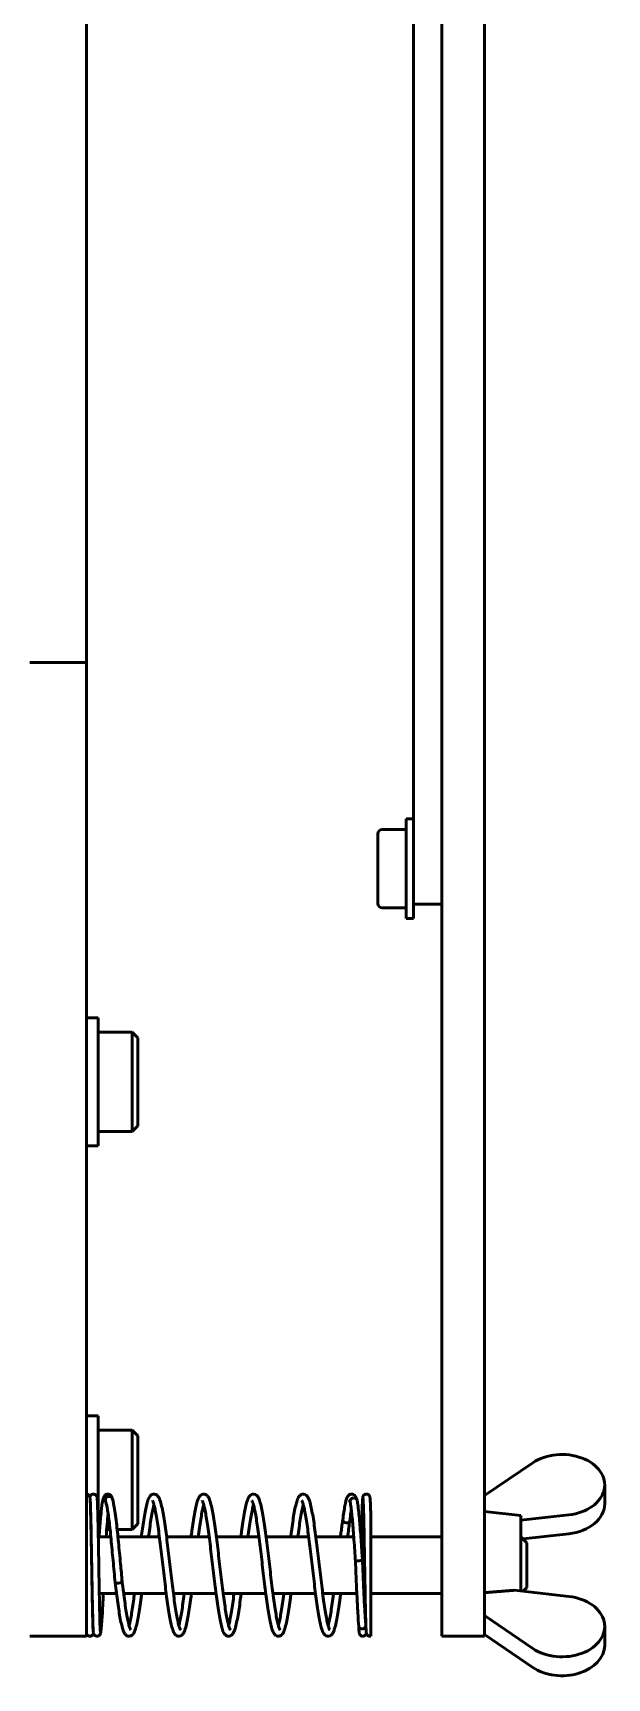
# Model space of a CAD drawing. Header units: millimetres. Extents: x -2685 to 3000, y -4484 to 2121.
# Drawn here: x 1495.1 to 1535.6, y 568.6 to 684.4 of the extents above; entities that cross this region are included whole.
import ezdxf

# ---------------------------------------------------------------- set-up
doc = ezdxf.new("R2010")
doc.units = ezdxf.units.MM
doc.header["$LTSCALE"] = 7.142857
doc.layers.add('Visible (ISO)', color=7, linetype='Continuous', lineweight=50)

msp = doc.modelspace()

# ---------------------------------------------------------------- linework, layer by layer
at = {"layer": 'Visible (ISO)'}
for p, q in [((1523.916, 888.561), (1523.916, 571.561)), ((1526.916, 888.561), (1526.916, 571.561)), ((1521.916, 832.112), (1521.916, 628.011)), ((1498.916, 820.061), (1498.916, 640.061)), ((1498.916, 640.061), (1494.916, 640.061)), ((1498.916, 640.061), (1498.916, 571.561)), ((1521.416, 629.061), (1521.416, 622.061)), ((1521.416, 629.061), (1521.916, 629.061)), ((1519.416, 623.111), (1519.416, 628.011)), ((1519.716, 628.311), (1521.416, 628.311)), ((1521.916, 628.011), (1521.916, 623.112)), ((1519.716, 622.811), (1521.416, 622.811)), ((1521.916, 623.112), (1521.916, 623.061)), ((1521.916, 623.061), (1523.916, 623.061)), ((1521.916, 623.061), (1521.916, 622.061)), ((1521.416, 622.061), (1521.916, 622.061)), ((1498.916, 615.061), (1499.716, 615.061)), ((1499.716, 615.061), (1499.716, 606.061)), ((1502.116, 614.061), (1499.716, 614.061)), ((1502.116, 614.061), (1502.116, 607.061)), ((1502.516, 613.661), (1502.116, 614.061)), ((1502.516, 607.461), (1502.516, 613.661)), ((1502.116, 607.061), (1499.716, 607.061)), ((1502.516, 607.461), (1502.116, 607.061)), ((1498.916, 606.061), (1499.716, 606.061)), ((1498.916, 587.061), (1499.716, 587.061)), ((1499.716, 587.061), (1499.716, 579.537)), ((1502.116, 586.061), (1499.716, 586.061)), ((1502.116, 586.061), (1502.116, 579.061)), ((1502.516, 585.661), (1502.116, 586.061)), ((1502.516, 579.461), (1502.516, 585.661)), ((1530.318, 583.755), (1526.916, 581.45)), ((1535.387, 580.874), (1535.387, 582.209)), ((1518.916, 571.567), (1518.916, 580.144)), ((1529.487, 580.061), (1526.916, 580.341)), ((1529.487, 579.719), (1532.859, 580.101)), ((1529.487, 574.739), (1529.487, 580.061)), ((1499.824, 579.061), (1499.726, 579.061)), ((1500.562, 579.061), (1500.325, 579.061)), ((1502.116, 579.061), (1501.065, 579.061)), ((1502.516, 579.461), (1502.116, 579.061)), ((1532.859, 578.766), (1529.646, 578.402)), ((1499.232, 578.561), (1499.238, 578.561)), ((1499.735, 578.561), (1500.615, 578.561)), ((1501.117, 578.561), (1504.035, 578.561)), ((1504.54, 578.561), (1507.539, 578.561)), ((1508.043, 578.561), (1511.043, 578.561)), ((1511.547, 578.561), (1514.547, 578.561)), ((1515.051, 578.561), (1517.719, 578.561)), ((1518.219, 578.561), (1518.452, 578.561)), ((1518.916, 578.561), (1523.916, 578.561)), ((1529.916, 578.132), (1529.487, 578.561)), ((1529.916, 578.132), (1529.916, 574.991)), ((1499.302, 574.561), (1499.307, 574.561)), ((1499.805, 574.561), (1501.016, 574.561)), ((1501.521, 574.561), (1504.52, 574.561)), ((1505.024, 574.561), (1508.024, 574.561)), ((1508.528, 574.561), (1511.528, 574.561)), ((1512.032, 574.561), (1515.031, 574.561)), ((1515.535, 574.561), (1517.937, 574.561)), ((1518.436, 574.561), (1518.522, 574.561)), ((1518.916, 574.561), (1523.916, 574.561)), ((1529.004, 574.793), (1532.859, 574.356)), ((1529.916, 574.991), (1529.646, 574.72)), ((1530.318, 570.703), (1526.916, 573.008)), ((1535.387, 572.248), (1535.387, 570.913)), ((1494.916, 571.561), (1498.916, 571.561)), ((1523.916, 571.561), (1526.916, 571.561)), ((1526.916, 571.673), (1530.318, 569.367))]:
    msp.add_line(p, q, dxfattribs=at)
for centre, start, end in [((1519.716, 628.011), 90, 180), ((1519.716, 623.111), 180, 270)]:
    msp.add_arc(centre, 0.3, start, end, dxfattribs=at)
for centre, major_axis, ratio, start_param, end_param in [((1532.387, 582.209), (3, 0), 0.7115042, 4.8704206, 8.6149944), ((1500.48, 581.158), (-0.227, -0.106), 0.9610848, 4.2916602, 6.199943), ((1500.48, 581.158), (0.227, 0.106), 0.9610848, 6.2028652, 7.4332528), ((1517.712, 581.054), (-0.235, -0.085), 0.9394826, 4.384619, 6.1470024), ((1517.712, 581.054), (0.235, 0.085), 0.9394826, 6.1497925, 7.5262117), ((1532.387, 580.874), (3, 0), 0.7115042, 4.8704206, 6.2831853), ((1517.196, 579.704), (-0.247, 0.039), 0.657148, 0.0215409, 1.673326), ((1517.196, 579.704), (0.247, -0.039), 0.657148, 4.8149187, 6.3049086), ((1518.088, 576.857), (-0.248, -0.029), 0.0619009, 4.7051079, 6.2785261), ((1518.088, 576.857), (0.248, 0.029), 0.0619009, 6.2785274, 7.8467006), ((1501.168, 575.363), (-0.248, -0.03), 0.250442, 6.276756, 7.8236079), ((1501.168, 575.363), (0.248, 0.03), 0.250442, 4.6820152, 6.27674), ((1532.387, 572.248), (3, 0), 0.7115042, 3.9513762, 7.6959501), ((1499.667, 571.965), (0.227, -0.106), 0.9610848, 0.3549002, 1.0494031), ((1518.322, 572.295), (-0.242, -0.065), 0.8921057, 6.1355578, 7.6200593), ((1518.322, 572.295), (0.242, 0.065), 0.8921057, 4.4784667, 6.1342022), ((1532.387, 570.913), (3, 0), 0.7115042, 3.9513762, 6.2831853)]:
    msp.add_ellipse(centre, major_axis=major_axis, ratio=ratio, start_param=start_param, end_param=end_param, dxfattribs=at)
for points, knots in [([(1498.916, 581.56), (1498.944, 581.557), (1498.972, 581.55), (1499.021, 581.527), (1499.044, 581.511), (1499.079, 581.478), (1499.093, 581.461), (1499.113, 581.431), (1499.119, 581.418), (1499.129, 581.395), (1499.132, 581.386), (1499.139, 581.363), (1499.141, 581.353), (1499.148, 581.316), (1499.151, 581.295), (1499.161, 581.186), (1499.168, 581.064), (1499.185, 580.654), (1499.194, 580.318), (1499.213, 579.555), (1499.221, 579.131), (1499.238, 578.222), (1499.247, 577.726), (1499.264, 576.725), (1499.273, 576.207), (1499.282, 575.656), (1499.283, 575.601), (1499.284, 575.519), (1499.285, 575.492), (1499.287, 575.384), (1499.288, 575.303), (1499.294, 574.981), (1499.298, 574.744), (1499.311, 574.056), (1499.32, 573.626), (1499.337, 572.899), (1499.345, 572.591), (1499.362, 572.129), (1499.371, 571.964), (1499.38, 571.886), (1499.381, 571.877), (1499.381, 571.877)], [0, 0, 0, 0, 0.0089109, 0.0089109, 0.0175675, 0.0175675, 0.0258265, 0.0258265, 0.0331462, 0.0331462, 0.0414979, 0.0414979, 0.0560442, 0.0560442, 0.0967845, 0.0967845, 0.2197412, 0.2197412, 0.3900808, 0.3900808, 0.5425066, 0.5425066, 0.6942991, 0.6942991, 0.8458284, 0.8458284, 0.8625586, 0.8625586, 0.8709323, 0.8709323, 0.8960613, 0.8960613, 0.9716621, 0.9716621, 1.1249063, 1.1249063, 1.2758505, 1.2758505, 1.426063, 1.426063, 1.4578538, 1.4578538, 1.4578538, 1.4578538]), ([(1499.144, 581.338), (1499.145, 581.348), (1499.148, 581.358), (1499.155, 581.384), (1499.16, 581.402), (1499.18, 581.439), (1499.188, 581.452), (1499.21, 581.48), (1499.225, 581.495), (1499.261, 581.523), (1499.281, 581.535), (1499.328, 581.553), (1499.355, 581.559), (1499.41, 581.562), (1499.438, 581.559), (1499.49, 581.544), (1499.515, 581.532), (1499.558, 581.503), (1499.577, 581.485), (1499.603, 581.452), (1499.613, 581.436), (1499.626, 581.411), (1499.63, 581.4), (1499.638, 581.379), (1499.64, 581.369), (1499.647, 581.342), (1499.649, 581.329), (1499.657, 581.275), (1499.661, 581.229), (1499.671, 581.073), (1499.677, 580.945), (1499.692, 580.535), (1499.701, 580.203), (1499.718, 579.442), (1499.727, 579.009), (1499.744, 578.087), (1499.753, 577.587), (1499.77, 576.583), (1499.778, 576.065), (1499.788, 575.511), (1499.789, 575.452), (1499.79, 575.392)], [1.32465071, 1.32465071, 1.32465071, 1.32465071, 1.33948716, 1.33948716, 1.35419601, 1.35419601, 1.36065275, 1.36065275, 1.36812349, 1.36812349, 1.37576212, 1.37576212, 1.38424889, 1.38424889, 1.39293802, 1.39293802, 1.40162894, 1.40162894, 1.41017987, 1.41017987, 1.41789672, 1.41789672, 1.42532926, 1.42532926, 1.43598191, 1.43598191, 1.45905791, 1.45905791, 1.52825633, 1.52825633, 1.63253978, 1.63253978, 1.79264942, 1.79264942, 1.94511817, 1.94511817, 2.09686887, 2.09686887, 2.2483829, 2.2483829, 2.26683156, 2.26683156, 2.26683156, 2.26683156]), ([(1499.294, 575.335), (1499.285, 575.832), (1499.276, 576.357), (1499.259, 577.373), (1499.25, 577.877), (1499.233, 578.811), (1499.225, 579.253), (1499.208, 580.02), (1499.199, 580.354), (1499.182, 580.874), (1499.173, 581.067), (1499.162, 581.214), (1499.158, 581.246), (1499.158, 581.246)], [0, 0, 0, 0, 0.15420045, 0.15420045, 0.30554281, 0.30554281, 0.45684444, 0.45684444, 0.6079281, 0.6079281, 0.75839753, 0.75839753, 0.82036489, 0.82036489, 0.82036489, 0.82036489]), ([(1499.786, 578.561), (1499.803, 578.784), (1499.819, 578.999), (1499.87, 579.626), (1499.904, 580.01), (1499.973, 580.645), (1500.008, 580.901), (1500.065, 581.186), (1500.084, 581.265), (1500.131, 581.38), (1500.148, 581.422), (1500.214, 581.492), (1500.239, 581.512), (1500.292, 581.541), (1500.317, 581.55), (1500.388, 581.565), (1500.436, 581.562), (1500.516, 581.538), (1500.548, 581.519), (1500.6, 581.477), (1500.619, 581.454), (1500.658, 581.398), (1500.672, 581.368), (1500.697, 581.305), (1500.708, 581.272), (1500.718, 581.236)], [0.08202196, 0.08202196, 0.08202196, 0.08202196, 0.15517564, 0.15517564, 0.30792836, 0.30792836, 0.46233627, 0.46233627, 0.54639493, 0.54639493, 0.59487355, 0.59487355, 0.61394465, 0.61394465, 0.62686812, 0.62686812, 0.64799451, 0.64799451, 0.66712389, 0.66712389, 0.68913968, 0.68913968, 0.72462374, 0.72462374, 0.76210716, 0.76210716, 0.76210716, 0.76210716]), ([(1500.239, 581.091), (1500.229, 581.13), (1500.219, 581.156), (1500.218, 581.156), (1500.218, 581.156), (1500.218, 581.156)], [0, 0, 0, 0, 0.055883749, 0.055883749, 0.056682329, 0.056682329, 0.056682329, 0.056682329]), ([(1500.92, 575.334), (1500.872, 575.835), (1500.824, 576.364), (1500.729, 577.386), (1500.682, 577.892), (1500.589, 578.826), (1500.542, 579.266), (1500.449, 580.023), (1500.402, 580.351), (1500.318, 580.819), (1500.277, 580.985), (1500.246, 581.071)], [0, 0, 0, 0, 0.15596703, 0.15596703, 0.30871338, 0.30871338, 0.46079274, 0.46079274, 0.61169626, 0.61169626, 0.74312449, 0.74312449, 0.74312449, 0.74312449]), ([(1500.714, 581.245), (1500.76, 581.121), (1500.798, 580.962), (1500.895, 580.448), (1500.954, 580.028), (1501.06, 579.128), (1501.108, 578.659), (1501.204, 577.684), (1501.252, 577.167), (1501.338, 576.232), (1501.377, 575.804), (1501.416, 575.393)], [0, 0, 0, 0, 0.12241685, 0.12241685, 0.31017051, 0.31017051, 0.46742557, 0.46742557, 0.62149276, 0.62149276, 0.74923484, 0.74923484, 0.74923484, 0.74923484]), ([(1502.768, 578.561), (1502.792, 578.75), (1502.817, 578.932), (1502.872, 579.328), (1502.902, 579.537), (1502.963, 579.93), (1502.994, 580.113), (1503.057, 580.451), (1503.089, 580.605), (1503.154, 580.884), (1503.189, 581.007), (1503.267, 581.235), (1503.307, 581.332), (1503.404, 581.449), (1503.429, 581.475), (1503.497, 581.523), (1503.539, 581.544), (1503.656, 581.569), (1503.733, 581.557), (1503.855, 581.501), (1503.897, 581.459), (1503.975, 581.362), (1504.005, 581.304), (1504.061, 581.176), (1504.086, 581.108), (1504.148, 580.905), (1504.185, 580.757), (1504.254, 580.434), (1504.287, 580.264), (1504.35, 579.896), (1504.381, 579.7), (1504.443, 579.284), (1504.473, 579.064), (1504.534, 578.607), (1504.564, 578.37), (1504.625, 577.883), (1504.655, 577.633), (1504.715, 577.128), (1504.745, 576.872), (1504.805, 576.362), (1504.835, 576.107), (1504.895, 575.604), (1504.924, 575.356), (1504.984, 574.873), (1505.014, 574.639), (1505.073, 574.19), (1505.103, 573.976), (1505.161, 573.573), (1505.191, 573.384), (1505.249, 573.038), (1505.278, 572.88), (1505.334, 572.602), (1505.362, 572.48), (1505.414, 572.28), (1505.439, 572.199), (1505.482, 572.085), (1505.501, 572.047), (1505.516, 572.022), (1505.519, 572.019), (1505.519, 572.019)], [3.3138744, 3.3138744, 3.3138744, 3.3138744, 3.4441277, 3.4441277, 3.6068993, 3.6068993, 3.7709729, 3.7709729, 3.937805, 3.937805, 4.1119417, 4.1119417, 4.3147611, 4.3147611, 4.3747444, 4.3747444, 4.4328417, 4.4328417, 4.5119471, 4.5119471, 4.6034187, 4.6034187, 4.7285556, 4.7285556, 4.8464111, 4.8464111, 5.0375312, 5.0375312, 5.2080804, 5.2080804, 5.373558, 5.373558, 5.5370033, 5.5370033, 5.6994353, 5.6994353, 5.8612752, 5.8612752, 6.0227119, 6.0227119, 6.1838216, 6.1838216, 6.3446074, 6.3446074, 6.505003, 6.505003, 6.6648418, 6.6648418, 6.8237696, 6.8237696, 6.9810174, 6.9810174, 7.1347836, 7.1347836, 7.2804754, 7.2804754, 7.4065441, 7.4065441, 7.4583625, 7.4583625, 7.4583625, 7.4583625]), ([(1503.541, 581.104), (1503.54, 581.104), (1503.554, 581.085), (1503.584, 581.02), (1503.602, 580.976), (1503.642, 580.853), (1503.666, 580.769), (1503.716, 580.564), (1503.743, 580.44), (1503.798, 580.157), (1503.826, 579.997), (1503.883, 579.645), (1503.913, 579.454), (1503.971, 579.045), (1504.001, 578.828), (1504.06, 578.376), (1504.089, 578.14), (1504.149, 577.655), (1504.178, 577.406), (1504.238, 576.902), (1504.268, 576.647), (1504.328, 576.137), (1504.358, 575.882), (1504.418, 575.38), (1504.448, 575.133), (1504.508, 574.651), (1504.538, 574.417), (1504.599, 573.967), (1504.629, 573.752), (1504.691, 573.346), (1504.721, 573.156), (1504.783, 572.802), (1504.815, 572.64), (1504.879, 572.345), (1504.913, 572.214), (1504.986, 571.975), (1505.024, 571.873), (1505.107, 571.73), (1505.143, 571.678), (1505.238, 571.606), (1505.281, 571.582), (1505.401, 571.554), (1505.479, 571.564), (1505.603, 571.619), (1505.645, 571.66), (1505.722, 571.754), (1505.752, 571.809), (1505.808, 571.933), (1505.833, 572.002), (1505.897, 572.205), (1505.934, 572.352), (1506.004, 572.674), (1506.036, 572.844), (1506.099, 573.211), (1506.13, 573.406), (1506.192, 573.821), (1506.223, 574.04), (1506.266, 574.365), (1506.279, 574.462), (1506.291, 574.561)], [4.5981807, 4.5981807, 4.5981807, 4.5981807, 4.7124519, 4.7124519, 4.82245, 4.82245, 4.9568629, 4.9568629, 5.1051055, 5.1051055, 5.2597586, 5.2597586, 5.4173786, 5.4173786, 5.5764897, 5.5764897, 5.7364321, 5.7364321, 5.8968949, 5.8968949, 6.0577318, 6.0577318, 6.2188881, 6.2188881, 6.380377, 6.380377, 6.5422867, 6.5422867, 6.7048269, 6.7048269, 6.8684626, 6.8684626, 7.0343143, 7.0343143, 7.2056356, 7.2056356, 7.395795, 7.395795, 7.5093749, 7.5093749, 7.5718162, 7.5718162, 7.6515724, 7.6515724, 7.741854, 7.741854, 7.8619335, 7.8619335, 7.9817598, 7.9817598, 8.1742825, 8.1742825, 8.3450675, 8.3450675, 8.5106278, 8.5106278, 8.6741112, 8.6741112, 8.7426684, 8.7426684, 8.7426684, 8.7426684]), ([(1506.272, 578.561), (1506.289, 578.691), (1506.305, 578.818), (1506.353, 579.167), (1506.383, 579.382), (1506.444, 579.787), (1506.475, 579.977), (1506.537, 580.329), (1506.568, 580.491), (1506.633, 580.785), (1506.666, 580.915), (1506.74, 581.153), (1506.778, 581.255), (1506.862, 581.397), (1506.897, 581.447), (1506.992, 581.518), (1507.035, 581.541), (1507.154, 581.569), (1507.232, 581.559), (1507.355, 581.503), (1507.398, 581.462), (1507.475, 581.368), (1507.505, 581.312), (1507.561, 581.187), (1507.586, 581.118), (1507.649, 580.916), (1507.686, 580.768), (1507.756, 580.446), (1507.788, 580.276), (1507.852, 579.909), (1507.883, 579.714), (1507.944, 579.299), (1507.975, 579.08), (1508.036, 578.624), (1508.066, 578.387), (1508.126, 577.9), (1508.156, 577.651), (1508.217, 577.146), (1508.247, 576.89), (1508.307, 576.379), (1508.337, 576.124), (1508.396, 575.621), (1508.426, 575.373), (1508.486, 574.89), (1508.515, 574.655), (1508.575, 574.206), (1508.604, 573.991), (1508.663, 573.586), (1508.692, 573.397), (1508.751, 573.049), (1508.779, 572.891), (1508.836, 572.611), (1508.864, 572.488), (1508.916, 572.286), (1508.941, 572.204), (1508.984, 572.088), (1509.003, 572.049), (1509.019, 572.023), (1509.023, 572.019), (1509.023, 572.019)], [9.5970602, 9.5970602, 9.5970602, 9.5970602, 9.6868894, 9.6868894, 9.8494446, 9.8494446, 10.0131081, 10.0131081, 10.1790204, 10.1790204, 10.3505088, 10.3505088, 10.5413651, 10.5413651, 10.6522066, 10.6522066, 10.7138313, 10.7138313, 10.7934775, 10.7934775, 10.8839441, 10.8839441, 11.0048076, 11.0048076, 11.1243382, 11.1243382, 11.316634, 11.316634, 11.4873815, 11.4873815, 11.6529288, 11.6529288, 11.8164061, 11.8164061, 11.9788555, 11.9788555, 12.1407065, 12.1407065, 12.3021514, 12.3021514, 12.4632684, 12.4632684, 12.6240622, 12.6240622, 12.7844683, 12.7844683, 12.944323, 12.944323, 13.1032783, 13.1032783, 13.2605796, 13.2605796, 13.4144623, 13.4144623, 13.560435, 13.560435, 13.6871672, 13.6871672, 13.7415479, 13.7415479, 13.7415479, 13.7415479]), ([(1507.044, 581.104), (1507.044, 581.104), (1507.058, 581.085), (1507.088, 581.02), (1507.106, 580.975), (1507.146, 580.851), (1507.17, 580.767), (1507.22, 580.562), (1507.247, 580.437), (1507.302, 580.154), (1507.33, 579.993), (1507.388, 579.641), (1507.417, 579.449), (1507.475, 579.041), (1507.505, 578.824), (1507.564, 578.37), (1507.594, 578.134), (1507.653, 577.649), (1507.683, 577.4), (1507.743, 576.896), (1507.772, 576.641), (1507.832, 576.131), (1507.862, 575.877), (1507.922, 575.375), (1507.952, 575.127), (1508.013, 574.646), (1508.043, 574.412), (1508.103, 573.962), (1508.134, 573.748), (1508.195, 573.342), (1508.226, 573.152), (1508.288, 572.799), (1508.319, 572.637), (1508.384, 572.342), (1508.417, 572.211), (1508.49, 571.973), (1508.529, 571.871), (1508.612, 571.728), (1508.648, 571.677), (1508.742, 571.605), (1508.786, 571.581), (1508.905, 571.554), (1508.983, 571.564), (1509.107, 571.619), (1509.149, 571.661), (1509.226, 571.754), (1509.256, 571.81), (1509.312, 571.934), (1509.337, 572.003), (1509.401, 572.205), (1509.438, 572.353), (1509.508, 572.675), (1509.54, 572.845), (1509.603, 573.212), (1509.634, 573.407), (1509.696, 573.822), (1509.726, 574.041), (1509.77, 574.365), (1509.782, 574.463), (1509.795, 574.561)], [10.881366, 10.881366, 10.881366, 10.881366, 10.9963353, 10.9963353, 11.1065424, 11.1065424, 11.2410949, 11.2410949, 11.3894053, 11.3894053, 11.5440891, 11.5440891, 11.701724, 11.701724, 11.8608429, 11.8608429, 12.02079, 12.02079, 12.1812559, 12.1812559, 12.3420952, 12.3420952, 12.5032538, 12.5032538, 12.6647454, 12.6647454, 12.8266587, 12.8266587, 12.9892048, 12.9892048, 13.1528514, 13.1528514, 13.3187269, 13.3187269, 13.4901136, 13.4901136, 13.6805451, 13.6805451, 13.7930845, 13.7930845, 13.8551779, 13.8551779, 13.9348879, 13.9348879, 14.0252464, 14.0252464, 14.1456518, 14.1456518, 14.2653558, 14.2653558, 14.4577837, 14.4577837, 14.628553, 14.628553, 14.7941079, 14.7941079, 14.9575888, 14.9575888, 15.0258537, 15.0258537, 15.0258537, 15.0258537]), ([(1509.776, 578.561), (1509.792, 578.689), (1509.809, 578.814), (1509.855, 579.161), (1509.886, 579.376), (1509.947, 579.781), (1509.978, 579.972), (1510.04, 580.325), (1510.071, 580.487), (1510.136, 580.781), (1510.169, 580.912), (1510.242, 581.15), (1510.281, 581.252), (1510.365, 581.395), (1510.4, 581.445), (1510.494, 581.517), (1510.538, 581.541), (1510.657, 581.569), (1510.735, 581.559), (1510.858, 581.503), (1510.901, 581.462), (1510.978, 581.368), (1511.008, 581.312), (1511.064, 581.188), (1511.089, 581.119), (1511.153, 580.917), (1511.19, 580.769), (1511.259, 580.447), (1511.292, 580.277), (1511.355, 579.911), (1511.386, 579.715), (1511.448, 579.3), (1511.478, 579.081), (1511.539, 578.625), (1511.569, 578.388), (1511.63, 577.902), (1511.66, 577.652), (1511.72, 577.147), (1511.75, 576.892), (1511.81, 576.381), (1511.84, 576.126), (1511.9, 575.623), (1511.93, 575.374), (1511.989, 574.891), (1512.019, 574.657), (1512.078, 574.207), (1512.108, 573.992), (1512.167, 573.587), (1512.196, 573.398), (1512.254, 573.05), (1512.283, 572.892), (1512.339, 572.612), (1512.367, 572.489), (1512.42, 572.287), (1512.445, 572.205), (1512.488, 572.089), (1512.507, 572.05), (1512.523, 572.023), (1512.527, 572.019), (1512.527, 572.019)], [15.8802455, 15.8802455, 15.8802455, 15.8802455, 15.9685384, 15.9685384, 16.131086, 16.131086, 16.2947352, 16.2947352, 16.4606165, 16.4606165, 16.6320191, 16.6320191, 16.8225169, 16.8225169, 16.9347968, 16.9347968, 16.9968113, 16.9968113, 17.0765107, 17.0765107, 17.1668871, 17.1668871, 17.2873681, 17.2873681, 17.4070435, 17.4070435, 17.5994495, 17.5994495, 17.7702153, 17.7702153, 17.9357689, 17.9357689, 18.0992492, 18.0992492, 18.2617002, 18.2617002, 18.4235521, 18.4235521, 18.5849978, 18.5849978, 18.7461154, 18.7461154, 18.90691, 18.90691, 19.067317, 19.067317, 19.2271731, 19.2271731, 19.3861309, 19.3861309, 19.543437, 19.543437, 19.6973301, 19.6973301, 19.8433279, 19.8433279, 19.9701196, 19.9701196, 20.0247332, 20.0247332, 20.0247332, 20.0247332]), ([(1510.548, 581.104), (1510.548, 581.104), (1510.562, 581.085), (1510.592, 581.02), (1510.61, 580.974), (1510.65, 580.851), (1510.674, 580.767), (1510.724, 580.561), (1510.751, 580.437), (1510.806, 580.153), (1510.834, 579.993), (1510.892, 579.641), (1510.921, 579.449), (1510.979, 579.04), (1511.009, 578.823), (1511.068, 578.37), (1511.097, 578.134), (1511.157, 577.649), (1511.187, 577.4), (1511.246, 576.896), (1511.276, 576.641), (1511.336, 576.131), (1511.366, 575.876), (1511.426, 575.374), (1511.456, 575.127), (1511.516, 574.645), (1511.547, 574.411), (1511.607, 573.962), (1511.638, 573.747), (1511.699, 573.342), (1511.729, 573.151), (1511.792, 572.798), (1511.823, 572.636), (1511.888, 572.342), (1511.921, 572.211), (1511.994, 571.973), (1512.033, 571.871), (1512.116, 571.728), (1512.151, 571.677), (1512.246, 571.605), (1512.29, 571.581), (1512.409, 571.554), (1512.487, 571.564), (1512.61, 571.619), (1512.653, 571.661), (1512.73, 571.754), (1512.76, 571.81), (1512.816, 571.934), (1512.841, 572.003), (1512.905, 572.205), (1512.942, 572.353), (1513.011, 572.675), (1513.044, 572.845), (1513.107, 573.212), (1513.138, 573.408), (1513.2, 573.822), (1513.23, 574.041), (1513.273, 574.365), (1513.286, 574.463), (1513.299, 574.561)], [17.1645513, 17.1645513, 17.1645513, 17.1645513, 17.279591, 17.279591, 17.3898192, 17.3898192, 17.5243857, 17.5243857, 17.6727028, 17.6727028, 17.8273898, 17.8273898, 17.9850261, 17.9850261, 18.1441459, 18.1441459, 18.3040934, 18.3040934, 18.4645596, 18.4645596, 18.6253992, 18.6253992, 18.786558, 18.786558, 18.9480499, 18.9480499, 19.1099636, 19.1099636, 19.2725103, 19.2725103, 19.436158, 19.436158, 19.6020359, 19.6020359, 19.7734292, 19.7734292, 19.9638883, 19.9638883, 20.07632, 20.07632, 20.1383803, 20.1383803, 20.2180858, 20.2180858, 20.3084518, 20.3084518, 20.4288889, 20.4288889, 20.5485809, 20.5485809, 20.7409996, 20.7409996, 20.9117675, 20.9117675, 21.0773218, 21.0773218, 21.2408025, 21.2408025, 21.309039, 21.309039, 21.309039, 21.309039]), ([(1513.279, 578.561), (1513.296, 578.689), (1513.312, 578.814), (1513.359, 579.161), (1513.39, 579.375), (1513.451, 579.781), (1513.481, 579.971), (1513.544, 580.324), (1513.575, 580.486), (1513.64, 580.78), (1513.673, 580.911), (1513.746, 581.15), (1513.785, 581.252), (1513.868, 581.394), (1513.903, 581.445), (1513.998, 581.517), (1514.042, 581.541), (1514.161, 581.569), (1514.239, 581.559), (1514.362, 581.503), (1514.405, 581.462), (1514.482, 581.368), (1514.512, 581.312), (1514.568, 581.188), (1514.593, 581.119), (1514.656, 580.917), (1514.694, 580.769), (1514.763, 580.447), (1514.795, 580.277), (1514.859, 579.911), (1514.89, 579.715), (1514.952, 579.3), (1514.982, 579.081), (1515.043, 578.625), (1515.073, 578.388), (1515.134, 577.902), (1515.164, 577.652), (1515.224, 577.148), (1515.254, 576.892), (1515.314, 576.381), (1515.344, 576.126), (1515.404, 575.623), (1515.433, 575.374), (1515.493, 574.892), (1515.523, 574.657), (1515.582, 574.207), (1515.612, 573.992), (1515.67, 573.588), (1515.7, 573.398), (1515.758, 573.05), (1515.787, 572.892), (1515.843, 572.612), (1515.871, 572.489), (1515.924, 572.287), (1515.949, 572.205), (1515.992, 572.089), (1516.011, 572.05), (1516.027, 572.023), (1516.03, 572.019), (1516.03, 572.019)], [22.1634308, 22.1634308, 22.1634308, 22.1634308, 22.2515839, 22.2515839, 22.4141308, 22.4141308, 22.5777787, 22.5777787, 22.7436572, 22.7436572, 22.915052, 22.915052, 23.1055175, 23.1055175, 23.2179242, 23.2179242, 23.2799768, 23.2799768, 23.3596814, 23.3596814, 23.4500491, 23.4500491, 23.5704935, 23.5704935, 23.6901827, 23.6901827, 23.8825994, 23.8825994, 24.0533668, 24.0533668, 24.2189211, 24.2189211, 24.3824017, 24.3824017, 24.5448528, 24.5448528, 24.7067048, 24.7067048, 24.8681506, 24.8681506, 25.0292682, 25.0292682, 25.1900629, 25.1900629, 25.35047, 25.35047, 25.5103263, 25.5103263, 25.6692843, 25.6692843, 25.8265909, 25.8265909, 25.9804849, 25.9804849, 26.1264852, 26.1264852, 26.2532826, 26.2532826, 26.3079185, 26.3079185, 26.3079185, 26.3079185]), ([(1514.052, 581.104), (1514.051, 581.104), (1514.065, 581.085), (1514.096, 581.02), (1514.113, 580.974), (1514.154, 580.851), (1514.178, 580.767), (1514.228, 580.561), (1514.255, 580.437), (1514.31, 580.153), (1514.338, 579.993), (1514.395, 579.641), (1514.425, 579.449), (1514.483, 579.04), (1514.512, 578.823), (1514.572, 578.37), (1514.601, 578.134), (1514.661, 577.649), (1514.69, 577.4), (1514.75, 576.896), (1514.78, 576.641), (1514.84, 576.131), (1514.87, 575.876), (1514.93, 575.374), (1514.96, 575.127), (1515.02, 574.645), (1515.05, 574.411), (1515.111, 573.962), (1515.141, 573.747), (1515.203, 573.342), (1515.233, 573.151), (1515.295, 572.798), (1515.327, 572.636), (1515.392, 572.342), (1515.425, 572.211), (1515.498, 571.973), (1515.536, 571.871), (1515.62, 571.728), (1515.655, 571.677), (1515.75, 571.605), (1515.793, 571.581), (1515.913, 571.554), (1515.991, 571.564), (1516.114, 571.619), (1516.157, 571.661), (1516.234, 571.754), (1516.264, 571.81), (1516.32, 571.934), (1516.345, 572.003), (1516.408, 572.205), (1516.445, 572.353), (1516.515, 572.675), (1516.547, 572.845), (1516.611, 573.212), (1516.642, 573.408), (1516.703, 573.822), (1516.734, 574.041), (1516.777, 574.365), (1516.79, 574.463), (1516.803, 574.561)], [23.4477366, 23.4477366, 23.4477366, 23.4477366, 23.5627831, 23.5627831, 23.6730133, 23.6730133, 23.8075812, 23.8075812, 23.955899, 23.955899, 24.1105862, 24.1105862, 24.2682227, 24.2682227, 24.4273426, 24.4273426, 24.5872902, 24.5872902, 24.7477564, 24.7477564, 24.908596, 24.908596, 25.0697549, 25.0697549, 25.2312467, 25.2312467, 25.3931605, 25.3931605, 25.5557072, 25.5557072, 25.719355, 25.719355, 25.8852332, 25.8852332, 26.0566272, 26.0566272, 26.2470889, 26.2470889, 26.3595101, 26.3595101, 26.4215672, 26.4215672, 26.5012724, 26.5012724, 26.5916391, 26.5916391, 26.7120792, 26.7120792, 26.83177, 26.83177, 27.0241879, 27.0241879, 27.1949556, 27.1949556, 27.3605099, 27.3605099, 27.5239905, 27.5239905, 27.5922244, 27.5922244, 27.5922244, 27.5922244]), ([(1516.949, 579.739), (1516.997, 580.134), (1517.046, 580.475), (1517.146, 581.006), (1517.189, 581.193), (1517.283, 581.382), (1517.307, 581.425), (1517.375, 581.492), (1517.406, 581.517), (1517.478, 581.549), (1517.514, 581.559), (1517.607, 581.564), (1517.664, 581.549), (1517.748, 581.504), (1517.778, 581.477), (1517.837, 581.409), (1517.859, 581.369), (1517.908, 581.267), (1517.93, 581.202), (1517.952, 581.125)], [0, 0, 0, 0, 0.15830406, 0.15830406, 0.31638764, 0.31638764, 0.36380872, 0.36380872, 0.39081074, 0.39081074, 0.41105193, 0.41105193, 0.44145561, 0.44145561, 0.47035216, 0.47035216, 0.51552406, 0.51552406, 0.58024703, 0.58024703, 0.58024703, 0.58024703]), ([(1517.47, 580.992), (1517.454, 581.048), (1517.438, 581.09), (1517.424, 581.121), (1517.42, 581.127), (1517.42, 581.127)], [0.002702419, 0.002702419, 0.002702419, 0.002702419, 0.06212935, 0.06212935, 0.088981412, 0.088981412, 0.088981412, 0.088981412]), ([(1517.956, 581.109), (1518.002, 580.89), (1518.044, 580.56), (1518.123, 579.779), (1518.16, 579.346), (1518.23, 578.426), (1518.265, 577.931), (1518.311, 577.249), (1518.324, 577.068), (1518.336, 576.886)], [0, 0, 0, 0, 0.18961033, 0.18961033, 0.35169606, 0.35169606, 0.50541013, 0.50541013, 0.56012987, 0.56012987, 0.56012987, 0.56012987]), ([(1518.27, 578.561), (1518.27, 578.571), (1518.27, 578.581), (1518.279, 579.047), (1518.288, 579.474), (1518.305, 580.207), (1518.313, 580.522), (1518.33, 581.002), (1518.339, 581.169), (1518.351, 581.296), (1518.354, 581.317), (1518.361, 581.355), (1518.364, 581.366), (1518.372, 581.392), (1518.376, 581.404), (1518.388, 581.428), (1518.394, 581.439), (1518.413, 581.467), (1518.427, 581.484), (1518.461, 581.513), (1518.481, 581.527), (1518.526, 581.548), (1518.552, 581.556), (1518.605, 581.563), (1518.633, 581.562), (1518.687, 581.55), (1518.713, 581.54), (1518.759, 581.513), (1518.779, 581.496), (1518.81, 581.463), (1518.821, 581.446), (1518.836, 581.418), (1518.842, 581.407), (1518.85, 581.385), (1518.853, 581.375), (1518.859, 581.35), (1518.861, 581.339), (1518.869, 581.292), (1518.872, 581.258), (1518.886, 581.072), (1518.896, 580.831), (1518.909, 580.391), (1518.913, 580.272), (1518.916, 580.144)], [0.60346849, 0.60346849, 0.60346849, 0.60346849, 0.60665724, 0.60665724, 0.75818026, 0.75818026, 0.90995038, 0.90995038, 1.06250783, 1.06250783, 1.1034786, 1.1034786, 1.11886231, 1.11886231, 1.1277932, 1.1277932, 1.13394156, 1.13394156, 1.14182176, 1.14182176, 1.14946232, 1.14946232, 1.15779817, 1.15779817, 1.1664758, 1.1664758, 1.17516946, 1.17516946, 1.18378945, 1.18378945, 1.19175175, 1.19175175, 1.19938339, 1.19938339, 1.2089502, 1.2089502, 1.22825919, 1.22825919, 1.28610399, 1.28610399, 1.46229464, 1.46229464, 1.52052204, 1.52052204, 1.52052204, 1.52052204]), ([(1518.916, 571.567), (1518.888, 571.561), (1518.859, 571.56), (1518.804, 571.566), (1518.777, 571.574), (1518.729, 571.598), (1518.707, 571.614), (1518.672, 571.647), (1518.658, 571.665), (1518.64, 571.694), (1518.634, 571.706), (1518.624, 571.729), (1518.621, 571.738), (1518.614, 571.761), (1518.612, 571.772), (1518.605, 571.81), (1518.602, 571.834), (1518.591, 571.954), (1518.584, 572.095), (1518.567, 572.54), (1518.557, 572.881), (1518.539, 573.653), (1518.53, 574.084), (1518.513, 575.002), (1518.505, 575.501), (1518.488, 576.504), (1518.479, 577.022), (1518.462, 578.011), (1518.453, 578.494), (1518.436, 579.368), (1518.428, 579.768), (1518.411, 580.437), (1518.402, 580.714), (1518.39, 581.008), (1518.386, 581.087), (1518.379, 581.189), (1518.376, 581.223), (1518.373, 581.243), (1518.372, 581.246), (1518.372, 581.246)], [0, 0, 0, 0, 0.0089254, 0.0089254, 0.0176065, 0.0176065, 0.0262694, 0.0262694, 0.0344822, 0.0344822, 0.0417806, 0.0417806, 0.0502918, 0.0502918, 0.065425, 0.065425, 0.1093418, 0.1093418, 0.2420798, 0.2420798, 0.4091022, 0.4091022, 0.5614288, 0.5614288, 0.7131939, 0.7131939, 0.8647115, 0.8647115, 1.0160896, 1.0160896, 1.1673141, 1.1673141, 1.3182243, 1.3182243, 1.3922333, 1.3922333, 1.4486375, 1.4486375, 1.4662533, 1.4662533, 1.4662533, 1.4662533]), ([(1500.425, 580.177), (1500.402, 579.96), (1500.38, 579.714), (1500.334, 579.175), (1500.31, 578.876), (1500.287, 578.561)], [0.4595792, 0.4595792, 0.4595792, 0.4595792, 0.56105803, 0.56105803, 0.66500315, 0.66500315, 0.66500315, 0.66500315]), ([(1503.272, 578.561), (1503.277, 578.6), (1503.283, 578.639), (1503.317, 578.902), (1503.347, 579.118), (1503.406, 579.523), (1503.435, 579.713), (1503.493, 580.062), (1503.522, 580.221), (1503.578, 580.503), (1503.606, 580.626), (1503.64, 580.758), (1503.647, 580.784), (1503.654, 580.808)], [3.3287717, 3.3287717, 3.3287717, 3.3287717, 3.35615826, 3.35615826, 3.51602798, 3.51602798, 3.6750091, 3.6750091, 3.83236034, 3.83236034, 3.98635148, 3.98635148, 4.02578584, 4.02578584, 4.02578584, 4.02578584]), ([(1506.776, 578.561), (1506.782, 578.604), (1506.787, 578.647), (1506.823, 578.914), (1506.852, 579.129), (1506.911, 579.534), (1506.94, 579.723), (1506.998, 580.071), (1507.027, 580.23), (1507.084, 580.51), (1507.111, 580.633), (1507.145, 580.761), (1507.151, 580.785), (1507.158, 580.808)], [9.61195704, 9.61195704, 9.61195704, 9.61195704, 9.64218491, 9.64218491, 9.80204259, 9.80204259, 9.96100297, 9.96100297, 10.11831411, 10.11831411, 10.27221813, 10.27221813, 10.3089732, 10.3089732, 10.3089732, 10.3089732]), ([(1510.28, 578.561), (1510.286, 578.605), (1510.291, 578.648), (1510.326, 578.915), (1510.356, 579.13), (1510.415, 579.535), (1510.444, 579.724), (1510.502, 580.072), (1510.531, 580.23), (1510.587, 580.511), (1510.615, 580.633), (1510.649, 580.762), (1510.655, 580.785), (1510.661, 580.808)], [15.89514235, 15.89514235, 15.89514235, 15.89514235, 15.92565769, 15.92565769, 16.08551415, 16.08551415, 16.24447242, 16.24447242, 16.40177947, 16.40177947, 16.55567461, 16.55567461, 16.59215872, 16.59215872, 16.59215872, 16.59215872]), ([(1513.784, 578.561), (1513.789, 578.605), (1513.795, 578.648), (1513.83, 578.915), (1513.86, 579.13), (1513.919, 579.535), (1513.948, 579.724), (1514.006, 580.072), (1514.035, 580.23), (1514.091, 580.511), (1514.119, 580.633), (1514.152, 580.762), (1514.159, 580.785), (1514.165, 580.808)], [22.17832766, 22.17832766, 22.17832766, 22.17832766, 22.20887088, 22.20887088, 22.36872723, 22.36872723, 22.52768529, 22.52768529, 22.68499195, 22.68499195, 22.83888622, 22.83888622, 22.87534405, 22.87534405, 22.87534405, 22.87534405]), ([(1517.551, 580.442), (1517.541, 580.381), (1517.531, 580.316), (1517.496, 580.075), (1517.47, 579.88), (1517.444, 579.669)], [0.44378396, 0.44378396, 0.44378396, 0.44378396, 0.47677405, 0.47677405, 0.56186649, 0.56186649, 0.56186649, 0.56186649]), ([(1517.839, 576.828), (1517.805, 577.342), (1517.77, 577.856), (1517.702, 578.8), (1517.667, 579.241), (1517.6, 580.004), (1517.566, 580.336), (1517.511, 580.761), (1517.489, 580.9), (1517.469, 581)], [0.00000243, 0.00000243, 0.00000243, 0.00000243, 0.15463844, 0.15463844, 0.30619339, 0.30619339, 0.45699137, 0.45699137, 0.55679986, 0.55679986, 0.55679986, 0.55679986]), ([(1516.783, 578.561), (1516.8, 578.689), (1516.816, 578.814), (1516.852, 579.079), (1516.871, 579.219), (1516.91, 579.488), (1516.929, 579.617), (1516.949, 579.741)], [28.44661613, 28.44661613, 28.44661613, 28.44661613, 28.53475581, 28.53475581, 28.6386039, 28.6386039, 28.74196569, 28.74196569, 28.74196569, 28.74196569]), ([(1517.287, 578.561), (1517.293, 578.605), (1517.299, 578.648), (1517.328, 578.867), (1517.351, 579.037), (1517.397, 579.363), (1517.42, 579.518), (1517.443, 579.665)], [28.46151297, 28.46151297, 28.46151297, 28.46151297, 28.49205889, 28.49205889, 28.61725544, 28.61725544, 28.74245199, 28.74245199, 28.74245199, 28.74245199]), ([(1518.075, 572.263), (1518.052, 572.503), (1518.029, 572.829), (1517.984, 573.585), (1517.962, 574.019), (1517.919, 574.942), (1517.898, 575.442), (1517.864, 576.238), (1517.852, 576.534), (1517.839, 576.828)], [0, 0, 0, 0, 0.16264445, 0.16264445, 0.31780299, 0.31780299, 0.47033852, 0.47033852, 0.55870801, 0.55870801, 0.55870801, 0.55870801]), ([(1518.336, 576.886), (1518.357, 576.373), (1518.379, 575.848), (1518.422, 574.864), (1518.443, 574.392), (1518.486, 573.549), (1518.507, 573.169), (1518.542, 572.651), (1518.556, 572.472), (1518.57, 572.326)], [0, 0, 0, 0, 0.15438071, 0.15438071, 0.30580462, 0.30580462, 0.45690709, 0.45690709, 0.55705307, 0.55705307, 0.55705307, 0.55705307]), ([(1499.915, 571.941), (1499.911, 571.888), (1499.908, 571.847), (1499.9, 571.797), (1499.898, 571.784), (1499.891, 571.753), (1499.888, 571.738), (1499.87, 571.697), (1499.86, 571.679), (1499.832, 571.642), (1499.813, 571.623), (1499.771, 571.593), (1499.746, 571.58), (1499.694, 571.564), (1499.665, 571.56), (1499.61, 571.562), (1499.582, 571.568), (1499.531, 571.588), (1499.508, 571.602), (1499.468, 571.634), (1499.452, 571.653), (1499.428, 571.688), (1499.42, 571.704), (1499.41, 571.729), (1499.406, 571.738), (1499.4, 571.761), (1499.397, 571.772), (1499.39, 571.809), (1499.388, 571.832), (1499.376, 571.95), (1499.369, 572.086), (1499.353, 572.523), (1499.343, 572.863), (1499.325, 573.632), (1499.317, 574.061), (1499.303, 574.781), (1499.298, 575.055), (1499.294, 575.335)], [0, 0, 0, 0, 0.06191812, 0.06191812, 0.08511131, 0.08511131, 0.10260992, 0.10260992, 0.11202521, 0.11202521, 0.12076449, 0.12076449, 0.12947414, 0.12947414, 0.13818068, 0.13818068, 0.14688724, 0.14688724, 0.15559565, 0.15559565, 0.16432915, 0.16432915, 0.17306563, 0.17306563, 0.18170943, 0.18170943, 0.19659538, 0.19659538, 0.23981415, 0.23981415, 0.37039991, 0.37039991, 0.53802886, 0.53802886, 0.69036969, 0.69036969, 0.77719989, 0.77719989, 0.77719989, 0.77719989]), ([(1499.79, 575.392), (1499.799, 574.895), (1499.807, 574.412), (1499.824, 573.559), (1499.833, 573.176), (1499.85, 572.548), (1499.858, 572.294), (1499.871, 572.037), (1499.875, 571.971), (1499.88, 571.907), (1499.882, 571.891), (1499.883, 571.879), (1499.884, 571.876), (1499.884, 571.876)], [0, 0, 0, 0, 0.15397638, 0.15397638, 0.30507588, 0.30507588, 0.45590047, 0.45590047, 0.52959057, 0.52959057, 0.5640514, 0.5640514, 0.57968117, 0.57968117, 0.57968117, 0.57968117]), ([(1500.92, 575.333), (1500.95, 575.085), (1500.98, 574.842), (1501.041, 574.372), (1501.071, 574.145), (1501.132, 573.712), (1501.162, 573.506), (1501.224, 573.12), (1501.254, 572.94), (1501.317, 572.61), (1501.349, 572.46), (1501.416, 572.188), (1501.451, 572.069), (1501.511, 571.907), (1501.535, 571.852), (1501.594, 571.744), (1501.629, 571.69), (1501.725, 571.611), (1501.77, 571.584), (1501.893, 571.554), (1501.972, 571.563), (1502.096, 571.617), (1502.139, 571.658), (1502.216, 571.75), (1502.245, 571.803), (1502.301, 571.925), (1502.327, 571.994), (1502.391, 572.196), (1502.428, 572.344), (1502.498, 572.666), (1502.53, 572.835), (1502.594, 573.2), (1502.625, 573.396), (1502.687, 573.81), (1502.717, 574.028), (1502.761, 574.356), (1502.774, 574.458), (1502.788, 574.561)], [0, 0, 0, 0, 0.1616116, 0.1616116, 0.3237374, 0.3237374, 0.4866356, 0.4866356, 0.6509558, 0.6509558, 0.8183624, 0.8183624, 0.9942611, 0.9942611, 1.1000631, 1.1000631, 1.2201112, 1.2201112, 1.2868476, 1.2868476, 1.3670897, 1.3670897, 1.4566192, 1.4566192, 1.5735184, 1.5735184, 1.6944858, 1.6944858, 1.8879725, 1.8879725, 2.0589137, 2.0589137, 2.2245284, 2.2245284, 2.3880367, 2.3880367, 2.4594831, 2.4594831, 2.4594831, 2.4594831]), ([(1501.416, 575.393), (1501.446, 575.148), (1501.476, 574.907), (1501.535, 574.445), (1501.565, 574.222), (1501.624, 573.8), (1501.653, 573.601), (1501.712, 573.232), (1501.741, 573.061), (1501.798, 572.756), (1501.826, 572.62), (1501.881, 572.389), (1501.907, 572.292), (1501.955, 572.144), (1501.977, 572.09), (1502.005, 572.032), (1502.015, 572.019), (1502.015, 572.019)], [0.0000873, 0.0000873, 0.0000873, 0.0000873, 0.1605869, 0.1605869, 0.3206671, 0.3206671, 0.4800035, 0.4800035, 0.6380284, 0.6380284, 0.7934542, 0.7934542, 0.9430931, 0.9430931, 1.0786816, 1.0786816, 1.1751772, 1.1751772, 1.1751772, 1.1751772]), ([(1500.092, 574.561), (1500.073, 574.155), (1500.054, 573.772), (1500.014, 573.051), (1499.993, 572.716), (1499.953, 572.229), (1499.934, 572.055), (1499.914, 571.93)], [0.32338867, 0.32338867, 0.32338867, 0.32338867, 0.45733693, 0.45733693, 0.60975311, 0.60975311, 0.74107122, 0.74107122, 0.74107122, 0.74107122]), ([(1501.902, 572.315), (1501.92, 572.38), (1501.939, 572.455), (1501.985, 572.656), (1502.013, 572.79), (1502.069, 573.093), (1502.097, 573.262), (1502.155, 573.63), (1502.184, 573.829), (1502.237, 574.206), (1502.26, 574.381), (1502.283, 574.561)], [1.74755569, 1.74755569, 1.74755569, 1.74755569, 1.85399393, 1.85399393, 2.00447744, 2.00447744, 2.1601499, 2.1601499, 2.31826688, 2.31826688, 2.44458617, 2.44458617, 2.44458617, 2.44458617]), ([(1505.406, 572.315), (1505.418, 572.358), (1505.43, 572.405), (1505.469, 572.565), (1505.496, 572.689), (1505.551, 572.974), (1505.58, 573.135), (1505.637, 573.488), (1505.666, 573.68), (1505.725, 574.089), (1505.754, 574.306), (1505.785, 574.542), (1505.786, 574.552), (1505.787, 574.561)], [8.03075235, 8.03075235, 8.03075235, 8.03075235, 8.1011117, 8.1011117, 8.24952548, 8.24952548, 8.40425619, 8.40425619, 8.56191367, 8.56191367, 8.72104465, 8.72104465, 8.72777176, 8.72777176, 8.72777176, 8.72777176]), ([(1508.909, 572.315), (1508.921, 572.357), (1508.934, 572.404), (1508.972, 572.561), (1508.999, 572.686), (1509.054, 572.97), (1509.082, 573.13), (1509.14, 573.482), (1509.169, 573.674), (1509.227, 574.083), (1509.257, 574.3), (1509.288, 574.538), (1509.289, 574.549), (1509.291, 574.561)], [14.31393949, 14.31393949, 14.31393949, 14.31393949, 14.38294081, 14.38294081, 14.53126752, 14.53126752, 14.68595875, 14.68595875, 14.84359719, 14.84359719, 15.00271804, 15.00271804, 15.01095706, 15.01095706, 15.01095706, 15.01095706]), ([(1512.413, 572.315), (1512.425, 572.357), (1512.437, 572.403), (1512.476, 572.561), (1512.503, 572.685), (1512.558, 572.969), (1512.586, 573.13), (1512.644, 573.482), (1512.673, 573.674), (1512.731, 574.082), (1512.761, 574.299), (1512.792, 574.537), (1512.793, 574.549), (1512.795, 574.561)], [20.59712496, 20.59712496, 20.59712496, 20.59712496, 20.66600275, 20.66600275, 20.8143215, 20.8143215, 20.96900913, 20.96900913, 21.12664583, 21.12664583, 21.28576576, 21.28576576, 21.29414237, 21.29414237, 21.29414237, 21.29414237]), ([(1515.917, 572.315), (1515.929, 572.357), (1515.941, 572.403), (1515.98, 572.561), (1516.006, 572.685), (1516.062, 572.969), (1516.09, 573.13), (1516.147, 573.482), (1516.176, 573.674), (1516.235, 574.082), (1516.264, 574.299), (1516.295, 574.537), (1516.297, 574.549), (1516.298, 574.561)], [26.88031028, 26.88031028, 26.88031028, 26.88031028, 26.94917621, 26.94917621, 27.0974942, 27.0974942, 27.25218148, 27.25218148, 27.40981801, 27.40981801, 27.56893785, 27.56893785, 27.57732767, 27.57732767, 27.57732767, 27.57732767]), ([(1518.61, 571.783), (1518.609, 571.777), (1518.607, 571.771), (1518.602, 571.751), (1518.599, 571.734), (1518.578, 571.691), (1518.569, 571.675), (1518.543, 571.642), (1518.527, 571.626), (1518.49, 571.598), (1518.469, 571.586), (1518.422, 571.568), (1518.394, 571.562), (1518.34, 571.56), (1518.312, 571.564), (1518.26, 571.58), (1518.235, 571.592), (1518.193, 571.622), (1518.175, 571.64), (1518.149, 571.673), (1518.14, 571.689), (1518.127, 571.714), (1518.123, 571.725), (1518.115, 571.747), (1518.113, 571.756), (1518.106, 571.784), (1518.104, 571.798), (1518.096, 571.857), (1518.092, 571.909), (1518.083, 572.057), (1518.079, 572.153), (1518.074, 572.268)], [0.29966037, 0.29966037, 0.29966037, 0.29966037, 0.30783615, 0.30783615, 0.32569221, 0.32569221, 0.33413743, 0.33413743, 0.34188265, 0.34188265, 0.3496081, 0.3496081, 0.35810416, 0.35810416, 0.36678432, 0.36678432, 0.37546328, 0.37546328, 0.38398333, 0.38398333, 0.39173643, 0.39173643, 0.39943895, 0.39943895, 0.41049516, 0.41049516, 0.43553667, 0.43553667, 0.51067205, 0.51067205, 0.59027973, 0.59027973, 0.59027973, 0.59027973]), ([(1518.57, 572.315), (1518.579, 572.093), (1518.588, 571.935), (1518.595, 571.881), (1518.596, 571.876), (1518.596, 571.876)], [0, 0, 0, 0, 0.1512421, 0.1512421, 0.17235525, 0.17235525, 0.17235525, 0.17235525]), ([(1499.395, 571.782), (1499.394, 571.777), (1499.393, 571.772), (1499.389, 571.756), (1499.386, 571.744), (1499.377, 571.72), (1499.374, 571.712), (1499.365, 571.693), (1499.359, 571.684), (1499.342, 571.658), (1499.328, 571.641), (1499.295, 571.611), (1499.275, 571.597), (1499.231, 571.575), (1499.205, 571.567), (1499.152, 571.56), (1499.124, 571.561), (1499.07, 571.571), (1499.043, 571.581), (1498.997, 571.607), (1498.977, 571.624), (1498.946, 571.658), (1498.934, 571.674), (1498.922, 571.696), (1498.919, 571.702), (1498.916, 571.708)], [2.34486101, 2.34486101, 2.34486101, 2.34486101, 2.352551648, 2.352551648, 2.366011067, 2.366011067, 2.371933237, 2.371933237, 2.377245814, 2.377245814, 2.385117704, 2.385117704, 2.392807794, 2.392807794, 2.40110521, 2.40110521, 2.409779843, 2.409779843, 2.418473791, 2.418473791, 2.427102926, 2.427102926, 2.435109692, 2.435109692, 2.438804539, 2.438804539, 2.438804539, 2.438804539])]:
    msp.add_open_spline(points, degree=3, knots=knots, dxfattribs=at)
msp.add_rational_spline([(1526.916, 574.626), (1527.995, 574.712), (1529.004, 574.793)], [1.0011641669, 1.00133321642, 1.0004735734], degree=2, dxfattribs=at)

doc.saveas('drawing.dxf')
